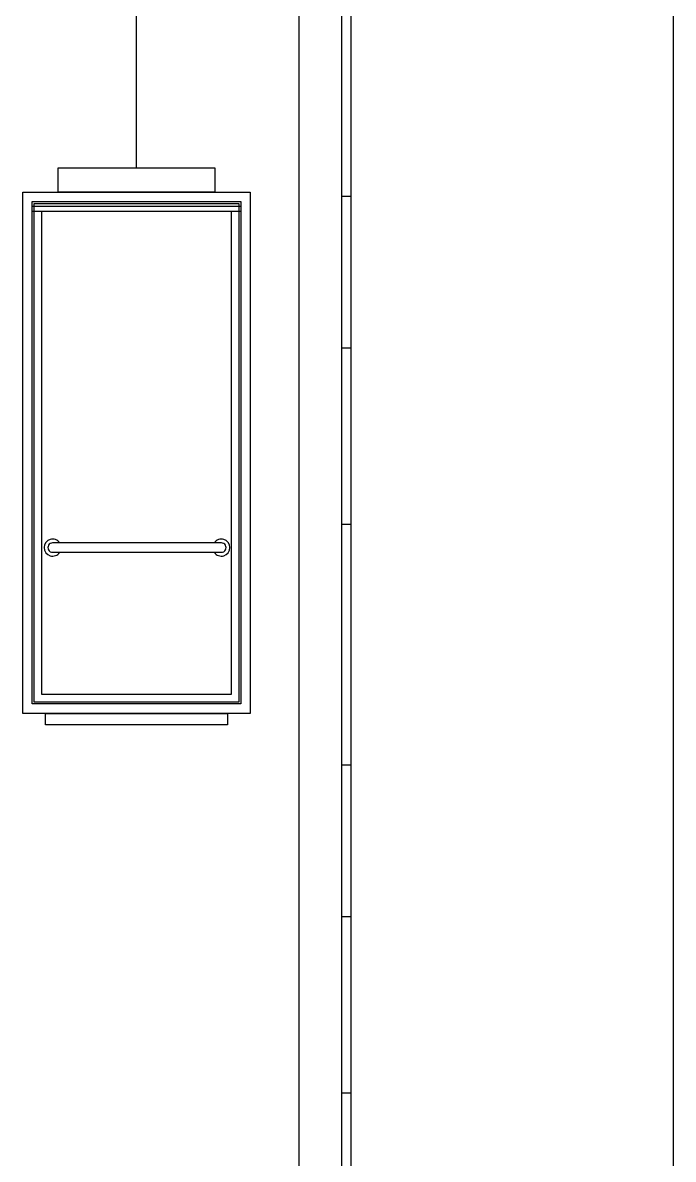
# Model space of a CAD drawing. Header units: inches. Extents: x -7543 to -822, y 102837 to 190349.
# Drawn here: x -837.25515 to -837.238, y 102836.83396 to 102836.86394 of the extents above; entities that cross this region are included whole.
import ezdxf

# ---------------------------------------------------------------- set-up
doc = ezdxf.new("R2010")
doc.units = ezdxf.units.IN
doc.header["$MEASUREMENT"] = 0
doc.layers.add('TARAMA', color=8, linetype='Continuous', lineweight=25)

msp = doc.modelspace()

# ---------------------------------------------------------------- linework, layer by layer
at = {"layer": 'TARAMA'}
for p, q in [((-837.2521546541709, 102836.8601099833, -2.343302926015896e-08), (-837.2521556781245, 102836.8839289953)), ((-837.2379967482111, 102836.8816871362), (-837.2379967482111, 102836.7705871362)), ((-837.2467467482112, 102836.8771871362), (-837.2467467482112, 102836.8614371362)), ((-837.2464967482111, 102836.8771871362), (-837.2464967482111, 102836.8614371362)), ((-837.2478717482112, 102836.8770371362), (-837.2478717482112, 102836.7358121362)), ((-837.2467467482112, 102836.8630371362), (-837.2467467482112, 102836.8464371362)), ((-837.2464967482111, 102836.8630371362), (-837.2464967482111, 102836.8464371362)), ((-837.254217210251, 102836.8594672697, -2.343302926015896e-08), (-837.254217210251, 102836.8601099833, -2.343302926015896e-08)), ((-837.254217210251, 102836.8601099833, -2.343302926015896e-08), (-837.2500920980908, 102836.8601099833, -2.343302926015896e-08)), ((-837.2500920980908, 102836.8601099833, -2.343302926015896e-08), (-837.2500920980908, 102836.8594672697, -2.343302926015896e-08)), ((-837.255154654171, 102836.8457172697, -2.343302926015896e-08), (-837.255154654171, 102836.8594672697, -2.343302926015896e-08)), ((-837.255154654171, 102836.8594672697, -2.343302926015896e-08), (-837.249154654171, 102836.8594672697, -2.343302926015896e-08)), ((-837.2500920980908, 102836.8594672697, -2.343302926015896e-08), (-837.254217210251, 102836.8594672697, -2.343302926015896e-08)), ((-837.249154654171, 102836.8594672697, -2.343302926015896e-08), (-837.249154654171, 102836.8457172697, -2.343302926015896e-08)), ((-837.2549046541709, 102836.8459672697, -2.343302926015896e-08), (-837.2549046541709, 102836.8592172697, -2.343302926015896e-08)), ((-837.2549046541709, 102836.8592172697, -2.343302926015896e-08), (-837.2494046541709, 102836.8592172697, -2.343302926015896e-08)), ((-837.2549046541709, 102836.8589575829, -2.343302926015896e-08), (-837.2549046541709, 102836.8590985186, -2.343302926015896e-08)), ((-837.2549046541709, 102836.8590985186, -2.343302926015896e-08), (-837.2494046541709, 102836.8590985186, -2.343302926015896e-08)), ((-837.2548546541709, 102836.8460172697, -2.343302926015896e-08), (-837.2548546541709, 102836.8591672697, -2.343302926015896e-08)), ((-837.2548546541709, 102836.8591672697, -2.343302926015896e-08), (-837.2494546541709, 102836.8591672697, -2.343302926015896e-08)), ((-837.2494546541709, 102836.8591672697, -2.343302926015896e-08), (-837.2494546541709, 102836.8460172697, -2.343302926015896e-08)), ((-837.2494046541709, 102836.8592172697, -2.343302926015896e-08), (-837.2494046541709, 102836.8459672697, -2.343302926015896e-08)), ((-837.2494046541709, 102836.8590985186, -2.343302926015896e-08), (-837.2494046541709, 102836.8589575829, -2.343302926015896e-08)), ((-837.2464967482111, 102836.8593571442), (-837.2467467482112, 102836.8593571442)), ((-837.2494046541709, 102836.8589575829, -2.343302926015896e-08), (-837.2549046541709, 102836.8589575829, -2.343302926015896e-08)), ((-837.254654654171, 102836.8462172697, -2.343302926015896e-08), (-837.254654654171, 102836.8589672697, -2.343302926015896e-08)), ((-837.254654654171, 102836.8589672697, -2.343302926015896e-08), (-837.249654654171, 102836.8589672697, -2.343302926015896e-08)), ((-837.249654654171, 102836.8589672697, -2.343302926015896e-08), (-837.249654654171, 102836.8462172697, -2.343302926015896e-08)), ((-837.2464967482111, 102836.8553484502), (-837.2467467482112, 102836.8553484502)), ((-837.2464967482111, 102836.8507003421), (-837.2467467482112, 102836.8507003421)), ((-837.249915086438, 102836.8502172697, -2.343302926015896e-08), (-837.2543662723151, 102836.8502172697, -2.343302926015896e-08)), ((-837.249915086438, 102836.8502172697, -2.343302926015896e-08), (-837.2521850288178, 102836.8502172697, -2.343302926015896e-08)), ((-837.2543662723151, 102836.8499672697, -2.343302926015896e-08), (-837.2499150864383, 102836.8499672697, -2.343302926015896e-08)), ((-837.2467467482112, 102836.8480371362), (-837.2467467482112, 102836.8314371362)), ((-837.2464967482111, 102836.8480371362), (-837.2464967482111, 102836.8314371362)), ((-837.249654654171, 102836.8462172697, -2.343302926015896e-08), (-837.254654654171, 102836.8462172697, -2.343302926015896e-08)), ((-837.2494046541709, 102836.8459672697, -2.343302926015896e-08), (-837.2549046541709, 102836.8459672697, -2.343302926015896e-08)), ((-837.2494546541709, 102836.8460172697, -2.343302926015896e-08), (-837.2548546541709, 102836.8460172697, -2.343302926015896e-08)), ((-837.249154654171, 102836.8457172697, -2.343302926015896e-08), (-837.255154654171, 102836.8457172697, -2.343302926015896e-08)), ((-837.2545536535295, 102836.8454149737, -2.343302926015896e-08), (-837.2545536535295, 102836.8457172697, -2.343302926015896e-08)), ((-837.2545536535295, 102836.8457172697, -2.343302926015896e-08), (-837.2497556548124, 102836.8457172697, -2.343302926015896e-08)), ((-837.2497556548124, 102836.8457172697, -2.343302926015896e-08), (-837.2497556548124, 102836.8454149737, -2.343302926015896e-08)), ((-837.2497556548124, 102836.8454149737, -2.343302926015896e-08), (-837.2545536535295, 102836.8454149737, -2.343302926015896e-08)), ((-837.2464967482111, 102836.8443571442), (-837.2467467482112, 102836.8443571442)), ((-837.2464967482111, 102836.8443571442), (-837.2467467482112, 102836.8443571442)), ((-837.2464967482111, 102836.8403484502), (-837.2467467482112, 102836.8403484502)), ((-837.2464967482111, 102836.8357003421), (-837.2467467482112, 102836.8357003421))]:
    msp.add_line(p, q, dxfattribs=at)
for centre, radius, start, end in [((-837.2543662723151, 102836.8500922697, -2.343302926015896e-08), 0.000225, 33.74898854129114, 326.2510114587088), ((-837.2543662723151, 102836.8500922697, -2.343302926015896e-08), 0.000125, 90, 270.000000058624), ((-837.2499150864381, 102836.8500922697, -2.343302926015896e-08), 0.000225, 213.7489885412912, 146.2510114587089), ((-837.2499150864381, 102836.8500922697, -2.343302926015896e-08), 0.000125, 269.999999941376, 90)]:
    msp.add_arc(centre, radius, start, end, dxfattribs=at)

doc.saveas('drawing.dxf')
